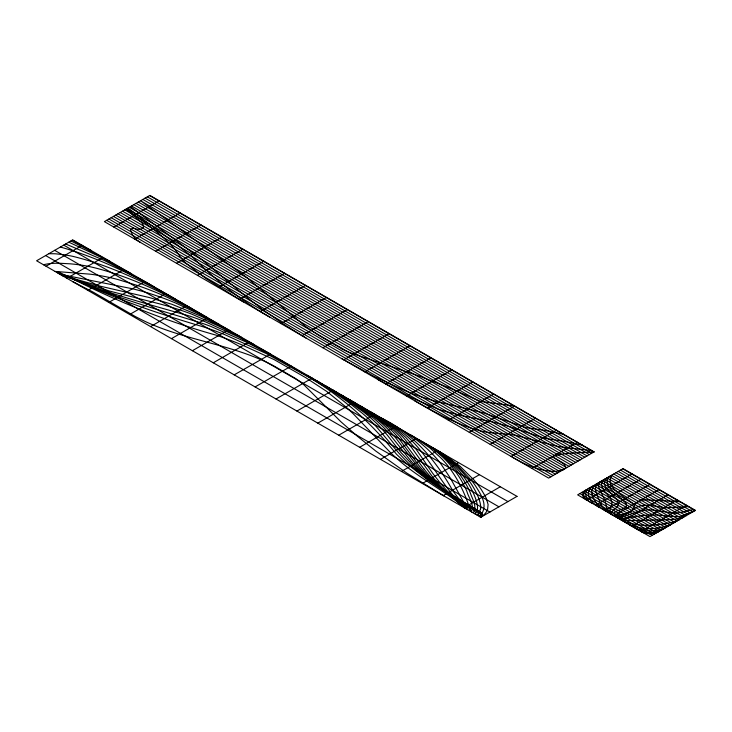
<?xml version="1.0" encoding="UTF-8"?>
<svg xmlns="http://www.w3.org/2000/svg" width="732" height="732" viewBox="0 0 732 732"><rect width="100%" height="100%" fill="white"/><g stroke="black" fill="none" stroke-linecap="round" stroke-linejoin="round"><path stroke-width="1.1" d="M611.833 513.205L611.824 513.342A5.353 3.093 0 0 0 612.071 514.276A6.277 3.623 0 0 0 612.666 515.026L612.794 515.136M480.476 508.804L479.396 512.437L476.898 514.971M475.471 514.148L475.516 513.882A7.274 4.2 0 0 0 475.571 513.434L475.553 513.123A9.754 5.627 0 0 0 475.004 511.686A19.416 11.209 0 0 0 473.952 510.296L473.778 510.113A28.758 16.598 0 0 0 472.771 509.143L465.186 505.583M487.576 509.582L488.098 504.504L486.304 498.474A110.441 63.757 0 0 0 484.849 495.527L481.702 490.211A165.734 95.682 0 0 0 480.43 488.299L478.609 485.783A196.469 113.423 0 0 0 473.732 479.771L460.218 466.394L444.297 454.627A180.118 103.99 0 0 0 441.707 452.989L437.251 450.326M482.178 515.813L482.205 515.74A4.996 2.882 0 0 0 482.269 515.447A6.963 4.026 0 0 0 481.674 513.489M610.332 508.401L611.284 505.803A35.282 20.368 0 0 0 611.696 504.366A20.917 12.078 0 0 0 611.824 502.463A16.168 9.333 0 0 0 611.678 501.566L611.549 501.109A33.132 19.123 0 0 0 609.436 497.193M469.404 510.652L469.706 509.554A20.569 11.877 0 0 0 469.523 507.541C463.823 490.605 455.67 474.153 443.629 460.803A143.316 82.743 0 0 0 441.158 458.168L429.73 447.819L415.209 437.709A180.282 104.09 0 0 0 410.798 435.055M482.287 512.72C487.384 503.543 480.32 493.697 475.553 485.947A193.989 111.996 0 0 0 471.811 480.787L458.104 466.037L441.936 453.465A150.042 86.632 0 0 0 433.609 448.222M625.778 506.654L625.906 506.471A7.338 4.236 0 0 0 626.427 504.833A7.869 4.538 0 0 0 626.107 503.872L625.988 503.643M613.864 509.765L615.456 508.392M615.786 508.127L616.115 507.862A30.332 17.513 0 0 0 616.683 507.377C619.309 505.611 618.979 501.749 616.93 499.755A37.451 21.621 0 0 0 616.005 498.684L606.627 488.72M634.004 508.877C628.669 513.718 621.12 517.35 613.828 515.74L659.212 489.507M589.681 487.896C583.706 490.33 584.813 500.166 591.246 502.674A24.174 13.963 0 0 0 592.087 503.186M471.271 511.723C474.958 505.547 468.507 497.623 466.851 491.273C460.675 477.182 451.36 464.463 439.703 454.416M473.147 512.812C477.822 506.901 471.911 498.419 470.045 492.178C464.234 478.929 455.158 467.245 444.461 457.564A150.298 86.769 0 0 0 442.723 456.036L439.694 453.538A185.04 106.835 0 0 0 430.983 447.161L422.657 441.908M475.022 513.891L476.971 511.732L477.538 508.054M593.817 485.508L593.249 485.847A17.522 10.12 0 0 0 591.767 486.917L591.2 487.421A18.309 10.568 0 0 0 590.751 487.869L590.687 487.942A18.117 10.458 0 0 0 590.019 488.747L588.848 490.843A18.858 10.889 0 0 0 588.537 491.822C587.247 498.812 593.753 504.046 599.087 507.221M612.657 474.629C602.372 486.844 626.629 497.421 633.656 504.266M605.675 478.664L605.19 478.957A14.384 8.308 0 0 0 602.28 481.976M603.644 479.835L603.086 480.165A18.318 10.577 0 0 0 601.567 481.217L601.439 481.327A17.147 9.9 0 0 0 600.066 482.663A14.173 8.18 0 0 0 598.684 485.764L598.666 486.295A24.458 14.118 0 0 0 599.27 489.049L603.982 498.163A70.272 40.571 0 0 1 604.348 499.032A56.639 32.702 0 0 1 605.611 503.323L607.148 509.792L610.717 513.818A31.641 18.263 0 0 0 612.885 515.191M601.219 481.235L600.551 481.638A19.032 10.989 0 0 0 595.885 485.993M46.043 266.219L82.204 245.339M113.844 227.076L159.274 200.843M56.574 272.304L57.718 271.645L58.542 272.057M66.941 278.288L103.111 257.417M134.752 239.144L180.182 212.921M87.849 290.366L124.019 269.486M155.66 251.213L201.09 224.989M108.757 302.435L144.918 281.555L153.775 286.67M176.568 263.282L221.997 237.058M129.665 314.504L165.825 293.623M197.475 275.36L242.905 249.127M150.572 326.573L186.733 305.692M218.374 287.429L263.804 261.196M171.48 338.642L207.641 317.761C178.791 301.108 149.218 285.306 117.568 274.619A224.706 129.738 0 0 0 106.479 271.06L101.885 269.724A173.017 99.891 0 0 0 94.803 267.83L89.277 266.54A80.904 46.711 0 0 0 81.819 265.194L75.561 264.353A106.03 61.214 0 0 0 70.162 263.822L59.191 263.227A49.566 28.612 0 0 0 52.521 263.392L51.762 263.438A32.812 18.941 0 0 0 48.632 263.758L48.056 263.84A27.807 16.058 0 0 0 47.278 263.959L44.917 264.417A22.198 12.819 0 0 0 43.517 264.764M239.282 299.498L284.711 273.265M192.388 350.71L228.549 329.839M260.189 311.567L305.619 285.343M213.296 362.788L249.456 341.908M281.097 323.635L326.527 297.412M234.203 374.857L270.611 354.123M302.005 335.704L347.435 309.48M255.102 386.926L291.272 366.046M322.913 347.782L368.342 321.549M276.01 398.995L312.18 378.115M343.82 359.851L389.25 333.618M296.918 411.064L333.078 390.183M364.728 371.92L410.158 345.687M317.825 423.133L353.986 402.261L375.388 415.154L390.998 426.244M385.636 383.989L431.066 357.765M338.733 435.211L374.894 414.33M406.535 396.058L451.964 369.834M359.641 447.279L395.802 426.399M427.442 408.127L472.872 381.903M380.548 459.348L416.709 438.468M448.35 420.205L493.78 393.972M401.456 471.417L437.617 450.537M469.258 432.273L514.688 406.04L480.714 401.438L448.094 387.393L418.969 375.946L352.696 353.648A62.092 35.85 0 0 1 342.091 349.036M422.364 483.486L458.525 462.606M490.166 444.342L535.595 418.109M443.263 495.555L479.433 474.684M511.073 456.411L556.503 430.187M500.34 486.753L464.17 507.633L451.736 496.031L440.92 483.98L432.511 473.046L416.215 449.402L405.592 437.26L397.613 430.132L388.116 423.032L360.327 405.921M531.981 468.48L577.411 442.256M517.002 496.369L480.833 517.25A5.033 2.901 0 0 0 481.793 515.694M594.073 451.873L548.643 478.106L104.401 221.622L149.831 195.398L594.073 451.873L566.696 453.401L556.027 455.277M623.078 468.617L577.649 494.85L649.97 536.602L695.4 510.378L623.051 468.636M586.68 500.066L632.082 473.851M595.72 505.281L641.122 479.067M604.769 510.506L650.172 484.291M622.85 520.946L668.252 494.731M631.89 526.162L677.292 499.947M640.427 531.093L640.939 531.377L686.332 505.172M635.037 527.982C643.895 534.506 656.915 533.939 665.974 527.369M660.008 530.81C654.353 534.278 646.832 534.635 640.994 531.414M675.828 521.678L674.328 522.511A36.719 21.201 0 0 1 673.001 523.197L670.97 524.149A33.672 19.444 0 0 1 668.023 525.347C656.705 529.538 643.886 529.968 632.53 525.686A47.287 27.304 0 0 1 626.299 522.877L624.268 521.76M695.4 510.378L680.522 516.792A11.703 6.762 0 0 1 680.165 516.783L676.588 516.627A69.851 40.324 0 0 1 672.653 516.389L672.04 516.334M671.418 524.222C658.809 532.804 641.644 533.372 629.035 524.515M682.407 517.881L681.19 518.329A14.768 8.528 0 0 1 680.165 518.613L679.845 518.686A14.054 8.116 0 0 1 678.573 518.897L670.951 519.61M634.772 512.556L628.404 514.962A46.766 27.002 0 0 1 627.077 515.438L626.729 515.557A24.357 14.064 0 0 1 624.158 516.307L622.109 516.71A11.648 6.725 0 0 1 617.936 516.893L616.719 516.765A6.277 3.623 0 0 1 614.779 516.225L614.221 515.959M620.965 509.6C618.458 510.515 612.51 511.485 614.423 515.374M693.79 509.445L682.425 512.052M682.05 512.126L674.721 513.443L659.248 510.881A62.467 36.069 0 0 0 654.088 510.186L653.054 510.094A30.378 17.541 0 0 0 648.314 509.884L645.88 509.994A17.669 10.202 0 0 0 644.352 510.14M688.83 506.581L664.958 507.807L651.206 505.473M670.604 519.629L628.202 520.672A23.863 13.771 0 0 1 622.694 519.802L622.438 519.738A16.351 9.443 0 0 1 619.235 518.704A18.639 10.76 0 0 1 617.854 518.046L617.36 517.771M55.046 271.426L89.963 274.152A134.441 77.619 0 0 1 117.77 279.487L137.076 285.37A252.741 145.915 0 0 1 147.946 289.268L149.52 289.863A285.141 164.627 0 0 1 167.509 297.375L191.555 309.224L219.344 324.523M48.861 253.693L53.354 253.748A23.049 13.304 0 0 1 55.605 253.803L62.449 254.571A83.878 48.431 0 0 1 72.559 256.292C115.317 266.613 154.708 287.182 192.553 309.06M615.612 514.678C620.654 514.806 625.97 514.322 630.27 511.458C635.824 509.014 632.357 503.131 637.956 501.942A19.727 11.383 0 0 1 638.441 501.704L638.771 501.557A15.418 8.903 0 0 1 640.308 500.972L641.827 500.496A18.19 10.504 0 0 1 643.007 500.176L643.73 500.029A9.626 5.554 0 0 1 647.884 499.855M680.284 501.649L650.153 500.112A22.399 12.929 0 0 0 648.14 499.855M671.802 516.316L659.23 515.182A51.231 29.573 0 0 0 652.99 514.944A53.207 30.717 0 0 0 640.573 515.886L631.204 517.46A44.853 25.895 0 0 1 627.434 518.009L624.286 518.238A16.278 9.397 0 0 1 619.702 517.963L618.613 517.771A9.123 5.27 0 0 1 616.994 517.332A10.477 6.048 0 0 1 615.987 516.929L615.319 516.6M591.731 450.519L573.568 448.533M573.495 448.524L557.391 446.374M58.697 273.53L58.917 273.558A8.921 5.151 0 0 1 59.814 273.722L60.088 273.786A17.595 10.156 0 0 1 60.61 273.914L67.902 276.138A49.254 28.438 0 0 1 72.294 277.858C114.384 299.141 159.247 313.891 204.384 327.167A275.086 158.817 0 0 1 224.431 334.487M546.923 430.736L526.143 427.644L483.678 412.93L433.463 400.624A189.881 109.626 0 0 1 418.503 395.866L411.75 393.386A250.564 144.661 0 0 1 403.918 390.257L374.665 376.687L341.487 358.497M547.014 430.745L563.732 434.36M62.412 275.671L65.194 276.202A28.328 16.36 0 0 1 66.96 276.586L67.115 276.623A16.918 9.772 0 0 1 70.107 277.556C116.864 301.392 165.633 321.073 216.233 335.183A286.239 165.258 0 0 1 225.648 338.495A318.164 183.695 0 0 1 241.505 344.717L274.299 359.687L305.775 377.685L326.893 391.547L345.87 406.946A431.907 249.356 0 0 1 353.94 414.495L391.208 453.382A314.211 181.408 0 0 0 396.076 457.784C416.984 476.861 442.512 489.699 464.546 507.276A33.279 19.215 0 0 1 465.827 508.584M582.553 445.221L564.967 441.506L544.645 438.34L510.515 426.902L493.999 422.273A113.817 65.706 0 0 0 491.437 421.687L463.1 415.968L444.013 411.045A109.919 63.464 0 0 1 438.669 409.316L412.839 398.382L378.133 379.652M59.987 274.271L132.519 288.774A193.66 111.804 0 0 1 158.396 296.405M60.39 247.041C100.952 258.378 138.687 277.931 175.003 298.921M557.034 446.273L515.776 435.32A45.585 26.325 0 0 0 513.544 434.973L509.783 434.506A93.879 54.205 0 0 0 507.578 434.277L490.33 432.639A84.509 48.788 0 0 1 487.695 432.292L486.231 432.072A49.099 28.347 0 0 1 482.306 431.331C458.131 425.365 436.199 412.921 414.687 400.761M61.241 274.994L109.535 291.071L153.757 302.38A243.088 140.343 0 0 1 192.059 314.266L219.472 326.39L253.784 344.406M158.405 296.396L162.092 297.704A236.674 136.646 0 0 1 176.238 303.277L200.12 314.531L230.26 330.818M65.679 243.985L104.319 260.455L144.854 281.573M224.422 334.487L266.283 353.538L300.907 372.808C338.202 392.8 369.889 421.266 396.351 454.069A298.903 172.569 0 0 0 405.912 462.963L428.659 480.741L466.632 506.215A45.457 26.242 0 0 1 469.066 508.319L469.514 508.786A24.87 14.356 0 0 1 470.731 510.241L470.841 510.405A16.644 9.607 0 0 1 471.554 511.668L471.655 511.952M68.817 242.173L100.339 256.959L130.854 273.429M65.166 275.186C109.526 296.533 157.096 309.178 203.862 323.837A247.956 143.161 0 0 1 210.889 326.445L245.97 341.954L280.951 360.327L330.041 389.653L347.425 401.594L362.065 413.022A255.495 147.507 0 0 1 374.848 425.036C390.449 442.723 404.348 462.212 423.819 476.075A321.366 185.544 0 0 0 432.109 482.297L469.624 506.663A50.389 29.097 0 0 1 472.781 509.133M60.912 274.18C102.425 292.315 146.336 303.579 189.725 316.087A242.832 140.196 0 0 1 206.076 322.135L238.696 337.031L270.373 353.986M64.16 274.738L61.259 273.384M60.811 274.134L58.496 273.127A4.676 2.699 0 0 0 57.416 272.771M472.744 509.198L477.612 511.631A27.194 15.701 0 0 1 478.655 512.208L480.75 514.093L480.723 516.023A3.349 1.94 0 0 1 479.945 516.737M60.994 273.256L58.716 272.148M70.967 240.929L109.919 261.351M72.779 281.664L93.367 292.233L134.853 316.27A255.239 147.361 0 0 0 138.961 318.393C181.326 340.371 230.845 343.308 273.091 365.488A111.722 64.508 0 0 1 274.765 366.439L295.536 378.49L302.993 383.925L340.874 421.733L357.335 436.208L375.69 450.985L406.891 473.156L443.83 495.884M465.095 505.538L463.759 504.86A36.225 20.917 0 0 1 462.468 504.183L460.693 503.159A46.171 26.654 0 0 1 459.458 502.39L451.068 496.351L438.569 485.856A287.475 165.972 0 0 1 418.356 464.802L398.007 437.397A186.935 107.924 0 0 0 386.771 425.814M72.294 240.169L91.363 250.628M467.693 504.723L448.377 493.258A202.242 116.763 0 0 1 440.106 487.274L437.022 484.831A252.933 146.034 0 0 1 426.848 475.892L425.64 474.729A271.05 156.492 0 0 1 416.792 465.406L395.82 438.047L387.374 428.586A202.618 116.983 0 0 0 374.94 417.624L354.654 403.433L325.2 385.636M467.757 504.76L479.103 511.238A24.165 13.954 0 0 1 479.899 511.824L480.265 512.126A12.142 7.009 0 0 1 481.189 513.068L481.601 513.681A7.988 4.612 0 0 1 481.839 515.694M620.352 519.5C636.273 527.598 655.323 526.088 672.241 522.227A40.91 23.625 0 0 0 674.803 521.486L676.67 520.845A19.563 11.291 0 0 0 678.756 519.958A12.38 7.146 0 0 0 679.47 519.574M467.785 504.458L467.3 504.174M467.977 504.558L474.83 508.584A35.42 20.45 0 0 1 476.413 509.664L479.734 512.391A7.485 4.319 0 0 1 480.366 515.959L480.055 516.362A4.593 2.654 0 0 1 479.826 516.664M241.35 337.223L201.392 316.37L171.819 304.247L149.154 297.503L99.744 286.066L61.9 275.259A19.361 11.181 0 0 0 61.506 275.15M149.612 195.526L593.844 452.001M622.758 468.8L695.089 510.552M147.352 196.835L591.584 453.309M620.507 470.1L692.829 511.86M145.092 198.134L589.324 454.618M618.247 471.399L690.578 513.159M142.832 199.443L587.064 455.917M615.996 472.707L688.318 514.459M584.804 457.226L140.571 200.742L244.964 276.101L305.583 326.426L319.253 335.668L342.173 348.981M613.736 474.007L686.067 515.767M138.311 202.05L582.544 458.525M611.485 475.315L683.807 517.067M136.051 203.359L580.284 459.833M609.225 476.614L681.556 518.366M133.791 204.658L578.024 461.142M606.974 477.914L679.296 519.674M131.531 205.966L575.764 462.441M604.714 479.222L677.036 520.974M129.271 207.275L573.504 463.749M602.454 480.521L674.785 522.282M127.011 208.574L571.244 465.049M600.203 481.821L672.525 523.581M124.751 209.883L568.984 466.357M670.274 524.881L597.696 483.266A25.034 14.457 0 0 0 595.848 484.483L595.711 484.593A18.895 10.907 0 0 0 593.945 486.194L593.496 486.725A18.657 10.77 0 0 0 592.078 489.488M122.491 211.182L566.724 467.666M595.692 484.428L668.014 526.189M120.231 212.49L564.463 468.965M593.432 485.728L665.763 527.488M117.971 213.799L562.203 470.273M591.182 487.036L663.503 528.788M115.711 215.098L559.943 471.573M588.921 488.336L661.252 530.096M113.451 216.407L557.683 472.881M586.671 489.635L658.992 531.395M111.182 217.706L555.423 474.19M584.411 490.943L656.741 532.695M108.922 219.014L553.163 475.489M582.16 492.243L654.481 534.003M106.662 220.323L550.903 476.797M579.9 493.542L652.221 535.302M512.061 456.988C523.828 463.942 536.611 469.889 550.391 471.124C553.685 472.012 572.031 470.987 563.219 463.621A34.276 19.791 0 0 0 562.46 463.127L552.321 456.741A15.619 9.013 0 0 1 556.046 455.295M517.057 496.406L72.761 239.895L36.6 260.775L480.887 517.277A4.959 2.864 0 0 0 482.132 515.868M63.721 245.11L508.017 501.621M54.68 250.335L498.977 506.846M45.64 255.55L489.937 512.061M611.092 514.157L610.616 513.873A45.622 26.334 0 0 1 608.484 512.501M306.141 338.093L283.558 324.166L261.406 308.62L245.97 296.515L202.242 259.952L130.506 206.552M269.852 317.148C241.551 301.017 216.15 280.466 193.056 257.6M140.59 242.512L137.213 240.325A30.634 17.687 0 0 1 135.759 239.154L132.291 234.89L130.488 229.638L133.197 228.073L137.561 229.363L141.358 229.089L143.344 227.533L143.445 225.218L141.322 222.18L126.105 209.096M333.106 390.202L366.668 410.625L386.752 425.823M341.359 394.969L372.323 413.708L390.129 427.031A177.062 102.224 0 0 1 400.395 437.123L423.993 469.075M349.978 399.947L353.986 402.261M370.795 411.96L386.414 421.275L398.565 429.519A190.174 109.791 0 0 1 402.746 432.722C429.08 453.117 440.637 486.231 465.287 508.273M381.445 418.109C413.15 433.225 435.979 460.501 452.715 490.614M307.33 375.324L339.703 395.079L363.74 412.125A245.87 141.953 0 0 1 371.151 418.283L376.715 423.453A223.8 129.207 0 0 1 379.075 425.823L386.944 434.643L398.373 449.329A266.823 154.049 0 0 0 401.337 452.907L412.153 464.491A275.982 159.338 0 0 0 439.557 487.146M317.185 381.006L350.39 401.328L373.631 418.247A210.505 121.539 0 0 1 388.189 432.392L411.21 461.38M467.135 504.083L439.63 487.109M243.518 301.941L206.223 278.718L186.569 263.712A89.24 51.524 0 0 1 184.409 261.644L183.714 260.931A80.877 46.692 0 0 1 180.612 257.289L175.653 250.399A71.333 41.184 0 0 0 174.893 249.429C161.232 233.243 142.95 222.025 126.673 208.766M395.06 425.969L407.916 433.811A183.86 106.149 0 0 1 416.243 439.694L418.759 441.643A203.432 117.449 0 0 1 440.701 463.63L450.528 478.399L466.989 508.237A37.204 21.484 0 0 1 467.236 508.713L467.437 509.124A25.785 14.887 0 0 0 467.748 509.692M419.006 439.795L427.909 445.404A166.356 96.048 0 0 1 439.731 454.398M426.308 444.013L438.45 451.964A179.55 103.66 0 0 1 441.652 454.362C456.85 466.183 469.871 481.674 476.12 500.093A80.291 46.354 0 0 1 477.575 508.054M429.959 446.117C450.537 458.342 469.505 475.498 478.691 498.08M606.087 511.265L605.337 510.817A51.835 29.921 0 0 1 592.197 493.99M612.693 515.081L612.272 514.816A12.115 6.991 0 0 1 611.302 514.074A8.574 4.95 0 0 1 610.076 512.382M453.968 496.305L476.23 510.369A16.781 9.69 0 0 1 476.45 510.57M453.877 496.342L448.67 493.094M127.899 208.062L175.021 243.143L192.992 257.545M464.317 507.669L462.395 506.032M622.255 499.718L610.854 489.333A52.814 30.488 0 0 1 609.491 487.594L608.914 486.753A30.25 17.467 0 0 1 607.212 482.8L607.057 481.308A14.915 8.61 0 0 1 607.148 480.402L607.304 479.789A19.746 11.401 0 0 1 608.045 478.124L608.448 477.529A8.217 4.74 0 0 1 610.14 476.075M622.282 499.736L623.069 500.432M462.34 505.958L461.133 504.924A42.191 24.357 0 0 0 460.529 504.439L448.002 493.478A302.252 174.5 0 0 1 432.603 476.962L411.366 447.243L403.369 437.58A175.726 101.455 0 0 0 390.989 426.253M466.366 508.896L452.779 490.714M605.574 492.471L609.463 497.184M605.556 492.453L604.833 491.547A56.071 32.373 0 0 1 604.147 490.632L603.022 488.894A33.032 19.069 0 0 1 602.793 488.491M602.756 488.418L602.683 488.281A32.373 18.693 0 0 1 602.198 487.238L602.088 486.954A17.989 10.385 0 0 1 602.033 482.077M600.871 504.083L597.23 495.665L595.491 489.626M592.005 494.009L591.932 493.615A30.085 17.367 0 0 1 591.785 492.078L591.84 490.733A22.976 13.268 0 0 1 592.051 489.571M595.473 489.507L595.455 489.296A18.209 10.513 0 0 1 595.976 486.011M651.187 505.519A22.015 12.709 0 0 0 641.763 505.602L639.155 506.251A16.15 9.324 0 0 0 634.049 508.896M634.827 512.601A33.91 19.572 0 0 1 644.297 510.039M586.305 499.837A12.206 7.046 0 0 1 586.204 489.873M611.705 513.196A13.313 7.686 0 0 1 613.938 509.792M606.563 488.619A40.159 23.186 0 0 1 605.675 487.201L605.529 486.945A24.467 14.128 0 0 1 604.339 482.69L605.318 479.853A19.654 11.346 0 0 1 605.748 479.231A10.934 6.314 0 0 1 607.725 477.42M587.421 500.276A13.524 7.805 0 0 1 586.881 489.58M608.329 512.574A42.108 24.312 0 0 1 600.926 504.074M609.912 512.391A20.725 11.968 0 0 1 610.424 508.411M658.59 531.661A12.206 7.046 0 0 1 641.323 531.606M487.503 509.573A25.611 14.786 0 0 1 480.668 517.149M482.242 512.711A16.616 9.589 0 0 1 479.103 515.904M478.536 498.099A70.565 40.745 0 0 1 480.714 508.804M424.057 469.056A300.175 173.301 0 0 0 445.138 491.41L459.083 500.862L478.71 511.174A18.337 10.587 0 0 1 481.327 513.013M448.478 493.194A259.183 149.639 0 0 1 411.256 461.361M476.596 510.707A17.971 10.376 0 0 1 477.2 511.348L477.85 512.144A10.12 5.847 0 0 1 478.472 513.123L478.545 513.416A6.908 3.989 0 0 1 478.499 514.916M478.316 515.328A2.782 1.601 0 0 1 478.142 515.685M622.959 500.478A27.395 15.82 0 0 1 626.052 503.598M625.887 506.754A11.904 6.872 0 0 1 620.901 509.536"/></g></svg>
